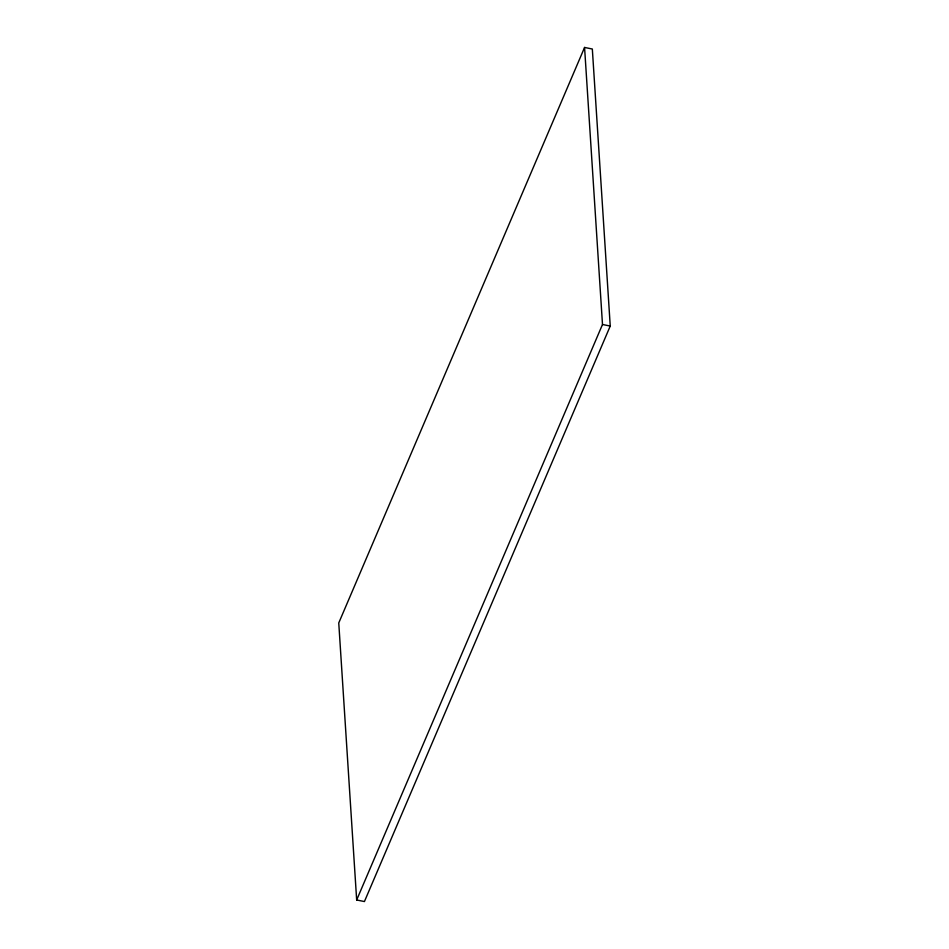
<?xml version="1.0" encoding="UTF-8"?>
<svg xmlns="http://www.w3.org/2000/svg" width="949" height="949" viewBox="0 0 949 949"><rect width="100%" height="100%" fill="white"/><g stroke="black" fill="none" stroke-linecap="round" stroke-linejoin="round"><path stroke-width="1.42" d="M584.572 47.45L338.757 622.947L356.67 899.984L364.428 901.55L610.243 326.053L592.33 49.016L584.572 47.45L602.496 324.487L356.67 899.984M602.496 324.487L610.243 326.053"/></g></svg>
